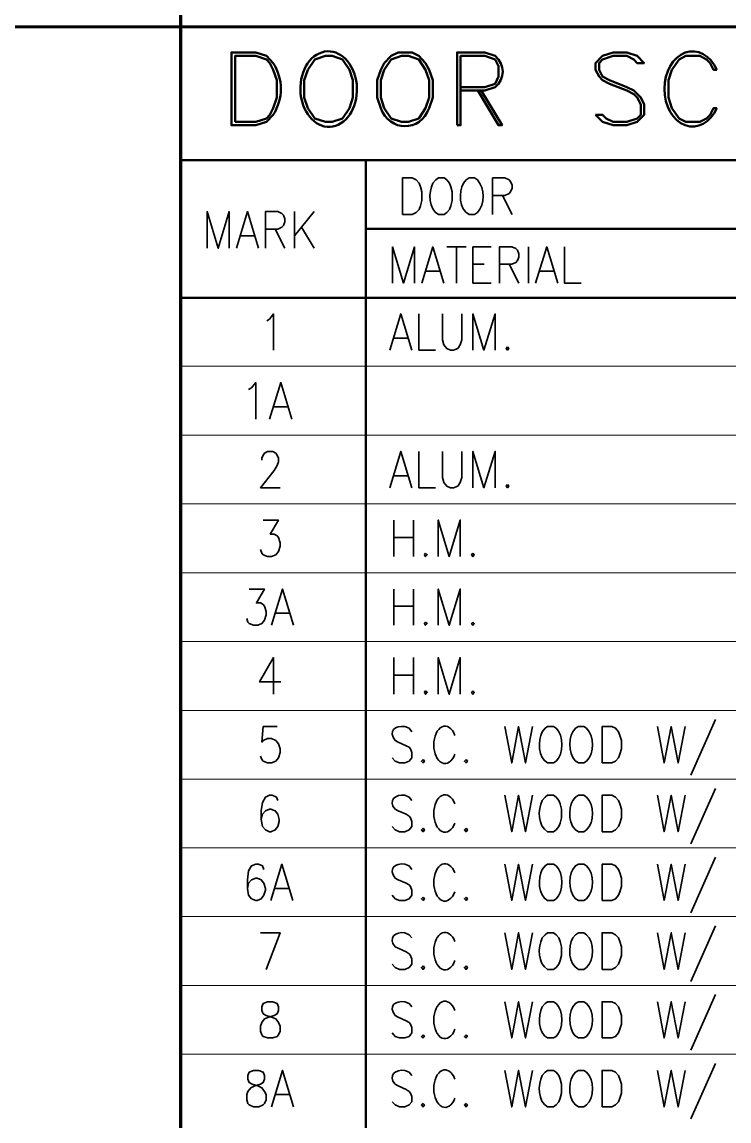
# Model space of a CAD drawing. Header units: inches. Extents: x 5 to 516, y -193 to 129.
# Drawn here: x 231.75 to 239.03, y -89.13 to -77.82 of the extents above; entities that cross this region are included whole.
import ezdxf

# ---------------------------------------------------------------- set-up
doc = ezdxf.new("R2010")
doc.units = ezdxf.units.IN
doc.header["$MEASUREMENT"] = 0
doc.layers.add('PDF3_Geometry', color=7, linetype='Continuous')

msp = doc.modelspace()

# ---------------------------------------------------------------- linework, layer by layer
at = {"layer": 'PDF3_Geometry', "lineweight": 70}
msp.add_lwpolyline([(233.3803302, -32.9700706), (233.3803302, -77.8671928), (233.3803302, -122.9609678)], dxfattribs=at)
at = {"layer": 'PDF3_Geometry', "lineweight": 60}
msp.add_lwpolyline([(155.7886388, -77.8671928), (282.7804969, -77.8671928)], dxfattribs=at)
at = {"layer": 'PDF3_Geometry', "lineweight": 50}
for points in [[(234.3369413, -78.2405016), (234.2669457, -78.167173), (234.1569528, -78.1305087), (233.9069688, -78.1305087), (233.9069688, -78.8804606), (234.1569528, -78.8804606), (234.2669457, -78.8471294), (234.3369413, -78.7738008)], [(235.9435063, -78.7038053), (235.9801706, -78.5971454), (235.9801706, -78.417157), (235.9435063, -78.3104972), (235.906842, -78.2405016), (235.8368464, -78.167173), (235.7668509, -78.1305087), (235.6235268, -78.1305087), (235.5501982, -78.167173), (235.4802026, -78.2405016), (235.4435383, -78.3104972), (235.406874, -78.417157), (235.406874, -78.5971454), (235.4435383, -78.7038053)], [(236.6234583, -78.167173), (236.5167985, -78.1305087), (236.2301502, -78.1305087), (236.2301502, -78.8804606)], [(236.2668164, -78.4904841), (236.5168004, -78.4904841), (236.6234602, -78.4538198), (236.6567914, -78.3804912), (236.6567914, -78.2738313), (236.6234602, -78.2038358), (236.5168004, -78.1671715), (236.2668164, -78.1671715), (236.2668164, -78.8804591), (236.2301521, -78.8804591)], [(238.9066483, -78.3104966), (238.8733171, -78.3104966), (238.8366528, -78.2405011), (238.7999884, -78.2038368), (238.7299929, -78.1671725), (238.5866688, -78.1671725), (238.5166733, -78.2038368), (238.4433446, -78.3104966), (238.4066803, -78.4171564), (238.4066803, -78.5971449), (238.4433446, -78.7038047), (238.5166733, -78.8104646), (238.5866688, -78.8471289), (238.7299929, -78.8471289), (238.7999884, -78.8104646), (238.8366528, -78.7738002), (238.8733171, -78.7038047), (238.9066483, -78.7038047)], [(236.6234583, -78.4904856), (236.5167985, -78.5238168), (236.2668145, -78.5238168)], [(236.4434714, -78.5238178), (236.656791, -78.8804616), (236.6934553, -78.8804616), (236.4801357, -78.5238178)], [(233.3803302, -79.2404364), (259.068684, -79.2404364)], [(235.2902148, -79.2404364), (235.2902148, -99.0724983)], [(235.2902148, -79.9470596), (259.0686908, -79.9470596)], [(233.3803302, -80.6570123), (259.068684, -80.6570123)]]:
    msp.add_lwpolyline(points, dxfattribs=at)
for points in [[(233.943635, -78.8471279), (234.1569547, -78.8471279), (234.2669476, -78.8104636), (234.3002788, -78.7737993), (234.3369432, -78.7038038), (234.3736075, -78.5971439), (234.3736075, -78.4171555), (234.3369432, -78.3104957), (234.3002788, -78.2405001), (234.2669476, -78.2038358), (234.1569547, -78.1671715), (233.943635, -78.1671715)], [(234.8735749, -78.1671715), (234.766915, -78.2038358), (234.6935864, -78.3104957), (234.6569221, -78.4171555), (234.6569221, -78.5971439), (234.6935864, -78.7038038), (234.766915, -78.8104636), (234.8735749, -78.8471279), (234.9435704, -78.8471279), (235.0502302, -78.8104636), (235.1235588, -78.7038038), (235.15689, -78.5971439), (235.15689, -78.4171555), (235.1235588, -78.3104957), (235.0502302, -78.2038358), (234.9435704, -78.1671715)], [(235.6568566, -78.1671715), (235.5501968, -78.2038358), (235.4802013, -78.3104957), (235.443537, -78.4171555), (235.443537, -78.5971439), (235.4802013, -78.7038038), (235.5501968, -78.8104636), (235.6568566, -78.8471279), (235.7301853, -78.8471279), (235.8368451, -78.8104636), (235.9068406, -78.7038038), (235.9435049, -78.5971439), (235.9435049, -78.4171555), (235.9068406, -78.3104957), (235.8368451, -78.2038358), (235.7301853, -78.1671715)], [(237.6567284, -78.7737997), (237.730057, -78.8471283), (237.8367169, -78.8804595), (237.980041, -78.8804595), (238.0867008, -78.8471283), (238.1566964, -78.7737997), (238.1566964, -78.6671399), (238.1233652, -78.5971444), (238.0500365, -78.5238157), (237.980041, -78.4904845), (237.8000526, -78.4171559), (237.730057, -78.3804916), (237.6933927, -78.3104961), (237.6933927, -78.2405006), (237.730057, -78.2038362), (237.8367169, -78.1671719), (237.980041, -78.1671719), (238.0500365, -78.2038362), (238.0867008, -78.2405006), (238.1566964, -78.2405006), (238.0867008, -78.1671719), (237.980041, -78.1305076), (237.8367169, -78.1305076), (237.730057, -78.1671719), (237.6567284, -78.2405006), (237.6567284, -78.3104961), (237.6933927, -78.3804916), (237.730057, -78.4171559), (237.8000526, -78.4538202), (237.980041, -78.5238157), (238.0500365, -78.56048), (238.0867008, -78.5971444), (238.1233652, -78.6671399), (238.1233652, -78.7737997), (238.0867008, -78.810464), (237.980041, -78.8471283), (237.8367169, -78.8471283), (237.7667214, -78.810464), (237.730057, -78.7737997)]]:
    msp.add_lwpolyline(points, close=True, dxfattribs=at)
at = {"layer": 'PDF3_Geometry', "lineweight": 35}
for points in [[(235.6668522, -79.8004015), (235.6668522, -79.423759), (235.7668458, -79.423759), (235.8101763, -79.4437577), (235.8401744, -79.4770889), (235.8535069, -79.5137532), (235.8668394, -79.5670831), (235.8668394, -79.6570773), (235.8535069, -79.7104073), (235.8401744, -79.7470716), (235.8101763, -79.7804028), (235.7668458, -79.8004015)], [(236.7501161, -81.1636496), (236.7367836, -81.1803152), (236.7501161, -81.1969808), (236.7634485, -81.1803152)], [(236.7501161, -82.5802254), (236.7367836, -82.596891), (236.7501161, -82.6135566), (236.7634485, -82.596891)], [(235.9068406, -83.2868452), (235.8935081, -83.3035108), (235.9068406, -83.3235095), (235.9235062, -83.3035108)], [(236.3934732, -83.2868452), (236.3801407, -83.3035108), (236.3934732, -83.3235095), (236.4068057, -83.3035108)], [(235.9068406, -83.9968013), (235.8935081, -84.0134669), (235.9068406, -84.0301325), (235.9235062, -84.0134669)], [(236.3934732, -83.9968013), (236.3801407, -84.0134669), (236.3934732, -84.0301325), (236.4068057, -84.0134669)], [(235.9068406, -84.703421), (235.8935081, -84.7200866), (235.9068406, -84.7400853), (235.9235062, -84.7200866)], [(236.3934732, -84.703421), (236.3801407, -84.7200866), (236.3934732, -84.7400853), (236.4068057, -84.7200866)], [(237.7233881, -85.446707), (237.7233881, -85.0733976), (237.8233817, -85.0733976), (237.8633791, -85.0900632), (237.8933772, -85.1267275), (237.9067097, -85.1633918), (237.9233753, -85.2167217), (237.9233753, -85.3033828), (237.9067097, -85.3567127), (237.8933772, -85.3933771), (237.8633791, -85.4300414), (237.8233817, -85.446707)], [(235.8801699, -85.4133771), (235.8635043, -85.4300427), (235.8801699, -85.4467083), (235.8935024, -85.4300427)], [(236.3234806, -85.4133771), (236.306815, -85.4300427), (236.3234806, -85.4467083), (236.336813, -85.4300427)], [(237.7233881, -86.1566597), (237.7233881, -85.7800172), (237.8233817, -85.7800172), (237.8633791, -85.8000159), (237.8933772, -85.8333471), (237.9067097, -85.8700114), (237.9233753, -85.9233413), (237.9233753, -86.0133355), (237.9067097, -86.0666655), (237.8933772, -86.1033298), (237.8633791, -86.136661), (237.8233817, -86.1566597)], [(235.8801699, -86.1199969), (235.8635043, -86.1366625), (235.8801699, -86.1566612), (235.8935024, -86.1366625)], [(236.3234806, -86.1199969), (236.306815, -86.1366625), (236.3234806, -86.1566612), (236.336813, -86.1366625)], [(237.7233881, -86.8632828), (237.7233881, -86.4899734), (237.8233817, -86.4899734), (237.8633791, -86.506639), (237.8933772, -86.5433033), (237.9067097, -86.5799676), (237.9233753, -86.6332976), (237.9233753, -86.7199587), (237.9067097, -86.7732886), (237.8933772, -86.8099529), (237.8633791, -86.8466172), (237.8233817, -86.8632828)], [(235.8801699, -86.829953), (235.8635043, -86.8466186), (235.8801699, -86.8632842), (235.8935024, -86.8466186)], [(236.3234806, -86.829953), (236.306815, -86.8466186), (236.3234806, -86.8632842), (236.336813, -86.8466186)], [(237.7233881, -87.5732355), (237.7233881, -87.196593), (237.8233817, -87.196593), (237.8633791, -87.2165917), (237.8933772, -87.2499229), (237.9067097, -87.2865872), (237.9233753, -87.3399172), (237.9233753, -87.4299114), (237.9067097, -87.4832413), (237.8933772, -87.5199056), (237.8633791, -87.5532368), (237.8233817, -87.5732355)], [(235.8801699, -87.5365727), (235.8635043, -87.5532383), (235.8801699, -87.573237), (235.8935024, -87.5532383)], [(236.3234806, -87.5365727), (236.306815, -87.5532383), (236.3234806, -87.573237), (236.336813, -87.5532383)], [(234.276947, -87.9065475), (234.2336164, -87.9232131), (234.220284, -87.9598774), (234.220284, -87.9965417), (234.2336164, -88.0298729), (234.2636145, -88.0498716), (234.3202776, -88.0665372), (234.3636081, -88.0832028), (234.3902731, -88.1198672), (234.4069387, -88.1565315), (234.4069387, -88.2098614), (234.3902731, -88.2465257), (234.3769406, -88.2631913), (234.33361, -88.2798569), (234.276947, -88.2798569), (234.2336164, -88.2631913), (234.220284, -88.2465257), (234.2069515, -88.2098614), (234.2069515, -88.1565315), (234.220284, -88.1198672), (234.2469489, -88.0832028), (234.2902795, -88.0665372), (234.3469425, -88.0498716), (234.3769406, -88.0298729), (234.3902731, -87.9965417), (234.3902731, -87.9598774), (234.3769406, -87.9232131), (234.33361, -87.9065475)], [(237.7233881, -88.2798587), (237.7233881, -87.9065493), (237.8233817, -87.9065493), (237.8633791, -87.9232149), (237.8933772, -87.9598792), (237.9067097, -87.9965435), (237.9233753, -88.0498734), (237.9233753, -88.1365345), (237.9067097, -88.1898644), (237.8933772, -88.2265287), (237.8633791, -88.2631931), (237.8233817, -88.2798587)], [(235.8801699, -88.2465288), (235.8635043, -88.2631944), (235.8801699, -88.27986), (235.8935024, -88.2631944)], [(236.3234806, -88.2465288), (236.306815, -88.2631944), (236.3234806, -88.27986), (236.336813, -88.2631944)], [(234.1336185, -88.6131706), (234.090288, -88.6331693), (234.0769555, -88.6665005), (234.0769555, -88.7031648), (234.090288, -88.7398292), (234.120286, -88.7564948), (234.1769491, -88.7731604), (234.2202796, -88.7931591), (234.2469446, -88.8298234), (234.2636102, -88.8631546), (234.2636102, -88.9164845), (234.2469446, -88.9531488), (234.2336121, -88.9698144), (234.1902815, -88.9898131), (234.1336185, -88.9898131), (234.090288, -88.9698144), (234.0769555, -88.9531488), (234.063623, -88.9164845), (234.063623, -88.8631546), (234.0769555, -88.8298234), (234.1069536, -88.7931591), (234.146951, -88.7731604), (234.2069471, -88.7564948), (234.2336121, -88.7398292), (234.2469446, -88.7031648), (234.2469446, -88.6665005), (234.2336121, -88.6331693), (234.1902815, -88.6131706)], [(237.7233881, -88.9898114), (237.7233881, -88.6131689), (237.8233817, -88.6131689), (237.8633791, -88.6331676), (237.8933772, -88.6664988), (237.9067097, -88.7031631), (237.9233753, -88.756493), (237.9233753, -88.8464872), (237.9067097, -88.8998171), (237.8933772, -88.9364815), (237.8633791, -88.9698127), (237.8233817, -88.9898114)], [(235.8801699, -88.9531486), (235.8635043, -88.9698141), (235.8801699, -88.9898129), (235.8935024, -88.9698141)], [(236.3234806, -88.9531486), (236.306815, -88.9698141), (236.3234806, -88.9898129), (236.336813, -88.9698141)]]:
    msp.add_lwpolyline(points, close=True, dxfattribs=at)
for points in [[(236.0401634, -79.8003999), (236.0968264, -79.8003999), (236.1234913, -79.7804011), (236.1534894, -79.74707), (236.1668219, -79.7104056), (236.1801544, -79.6570757), (236.1801544, -79.5670815), (236.1668219, -79.5137516), (236.1534894, -79.4770873), (236.1234913, -79.4437561), (236.0968264, -79.4237573), (236.0401634, -79.4237573), (236.0101653, -79.4437561), (235.9801672, -79.4770873)], [(236.4401385, -79.4437561), (236.4101404, -79.4237573), (236.3534774, -79.4237573), (236.3234793, -79.4437561), (236.2968144, -79.4770873)], [(236.5967954, -79.8004015), (236.5967954, -79.423759), (236.723454, -79.423759), (236.7667845, -79.4437577), (236.780117, -79.4604233), (236.7967826, -79.4970876), (236.7967826, -79.5304188), (236.780117, -79.5670831), (236.7667845, -79.5837487), (236.723454, -79.6037474), (236.5967954, -79.6037474)], [(236.6967883, -79.6037487), (236.7967819, -79.8004027)], [(233.6569848, -80.1470454), (233.6569848, -79.7704029), (233.7703109, -80.1470454), (233.883637, -79.7704029), (233.883637, -80.1470454)], [(233.956967, -80.1470454), (234.070293, -79.7704029), (234.1836191, -80.1470454)], [(234.2569423, -80.1470454), (234.2569423, -79.7704029), (234.3836009, -79.7704029), (234.4269314, -79.7904016), (234.443597, -79.8070672), (234.4569295, -79.8437315), (234.4569295, -79.8770627), (234.443597, -79.913727), (234.4269314, -79.9303926), (234.3836009, -79.9503913), (234.2569423, -79.9503913)], [(234.7569103, -79.7704046), (234.5569231, -80.0203886)], [(234.5569244, -79.7704046), (234.5569244, -80.1470472)], [(236.3534774, -79.8003999), (236.4101404, -79.8003999), (236.4401385, -79.7804011)], [(234.3569386, -79.9503926), (234.4569322, -80.1470466)], [(234.6269205, -79.9303947), (234.7569122, -80.1470474)], [(234.0002924, -80.0203886), (234.1436165, -80.0203886)], [(235.5668627, -80.5070212), (235.5668627, -80.1337118), (235.6801887, -80.5070212), (235.7935148, -80.1337118), (235.7935148, -80.5070212)], [(235.866838, -80.5070212), (235.9801641, -80.1337118), (236.0934901, -80.5070212)], [(236.1234913, -80.1337135), (236.3234785, -80.1337135)], [(236.2234843, -80.1337135), (236.2234843, -80.5070229)], [(236.5801279, -80.5070212), (236.3934732, -80.5070212), (236.3934732, -80.1337118), (236.5801279, -80.1337118)], [(236.6667881, -80.5070212), (236.6667881, -80.1337118), (236.7934466, -80.1337118), (236.8367772, -80.1503774), (236.8534428, -80.167043), (236.8667753, -80.2037073), (236.8667753, -80.2403717), (236.8534428, -80.2737029), (236.8367772, -80.2937016), (236.7934466, -80.3103672), (236.6667881, -80.3103672)], [(236.9667702, -80.1337135), (236.9667702, -80.5070229)], [(237.0367663, -80.5070212), (237.1534254, -80.1337118), (237.2667515, -80.5070212)], [(237.3367484, -80.1337135), (237.3367484, -80.5070229), (237.5100706, -80.5070229)], [(236.3934732, -80.3103684), (236.5101324, -80.3103684)], [(236.7667844, -80.3103684), (236.866778, -80.5070224)], [(235.9101702, -80.3836974), (236.0534943, -80.3836974)], [(237.0800984, -80.3836974), (237.2234226, -80.3836974)], [(234.2702742, -80.8936643), (234.2969392, -80.8769987), (234.3402698, -80.8236688), (234.3402698, -81.1969782)], [(235.5368624, -81.1969794), (235.6501885, -80.82367), (235.7635146, -81.1969794)], [(235.8368445, -80.8236683), (235.8368445, -81.1969777), (236.0068336, -81.1969777)], [(236.0801625, -80.8236683), (236.0801625, -81.0903178), (236.093495, -81.1436478), (236.1234931, -81.1803121), (236.1634905, -81.1969777), (236.1934886, -81.1969777), (236.2368192, -81.1803121), (236.2634841, -81.1436478), (236.2801497, -81.0903178), (236.2801497, -80.8236683)], [(236.3934732, -81.1969794), (236.3934732, -80.82367), (236.5067993, -81.1969794), (236.6234585, -80.82367), (236.6234585, -81.1969794)], [(235.5801946, -81.0736522), (235.7235187, -81.0736522)], [(234.0836204, -81.6036204), (234.1136184, -81.5836217), (234.156949, -81.5302918), (234.156949, -81.9069343)], [(234.2969381, -81.9069322), (234.4135973, -81.5302896), (234.5269234, -81.9069322)], [(234.3402703, -81.7802754), (234.4835944, -81.7802754)], [(234.2202829, -82.3302415), (234.2202829, -82.3102427), (234.2336154, -82.2769116), (234.2469478, -82.2569128), (234.2769459, -82.2402472), (234.3336089, -82.2402472), (234.363607, -82.2569128), (234.3769395, -82.2769116), (234.390272, -82.3102427), (234.390272, -82.3469071), (234.3769395, -82.3835714), (234.3469414, -82.4369013), (234.2069504, -82.6135566), (234.4069376, -82.6135566)], [(235.5368624, -82.6135553), (235.6501885, -82.2402459), (235.7635146, -82.6135553)], [(235.8368445, -82.2402441), (235.8368445, -82.6135535), (236.0068336, -82.6135535)], [(236.0801625, -82.2402441), (236.0801625, -82.5068937), (236.093495, -82.5602236), (236.1234931, -82.5968879), (236.1634905, -82.6135535), (236.1934886, -82.6135535), (236.2368192, -82.5968879), (236.2634841, -82.5602236), (236.2801497, -82.5068937), (236.2801497, -82.2402441)], [(236.3934732, -82.6135553), (236.3934732, -82.2402459), (236.5067993, -82.6135553), (236.6234585, -82.2402459), (236.6234585, -82.6135553)], [(235.5801946, -82.4902281), (235.7235187, -82.4902281)], [(234.2336148, -82.9468672), (234.3902714, -82.9468672), (234.3069434, -83.0901914), (234.3469409, -83.0901914), (234.376939, -83.1101901), (234.3902714, -83.1268557), (234.406937, -83.1801856), (234.406937, -83.2168499), (234.3902714, -83.2701798), (234.3636065, -83.303511), (234.3202759, -83.3235098), (234.2769454, -83.3235098), (234.2336148, -83.303511), (234.2202823, -83.2868454), (234.2069499, -83.2501811)], [(235.5801946, -82.9468672), (235.5801946, -83.3235098)], [(235.7801804, -82.9468672), (235.7801804, -83.3235098)], [(236.0368304, -83.323508), (236.0368304, -82.9468655), (236.1501564, -83.323508), (236.2634825, -82.9468655), (236.2634825, -83.323508)], [(235.5801946, -83.1268552), (235.7801818, -83.1268552)], [(234.0902863, -83.65682), (234.246943, -83.65682), (234.163615, -83.8001441), (234.2069455, -83.8001441), (234.2336105, -83.8168097), (234.246943, -83.8334753), (234.2636086, -83.8868052), (234.2636086, -83.9234695), (234.246943, -83.9767994), (234.220278, -84.0134638), (234.1769474, -84.0301294), (234.1336169, -84.0301294), (234.0902863, -84.0134638), (234.0769539, -83.9967982), (234.0636214, -83.9601338)], [(234.3202724, -84.0301311), (234.4335985, -83.6568217), (234.5469245, -84.0301311)], [(235.5801946, -83.65682), (235.5801946, -84.0301294)], [(235.7801804, -83.65682), (235.7801804, -84.0301294)], [(236.0368304, -84.0301311), (236.0368304, -83.6568217), (236.1501564, -84.0301311), (236.2634825, -83.6568217), (236.2634825, -84.0301311)], [(235.5801946, -83.8334749), (235.7801818, -83.8334749)], [(234.3636046, -83.9068039), (234.5069287, -83.9068039)], [(234.3402703, -84.7400856), (234.3402703, -84.3634431), (234.1969462, -84.6134271), (234.4135989, -84.6134271)], [(235.5801946, -84.3634431), (235.5801946, -84.7400856)], [(235.7801804, -84.3634431), (235.7801804, -84.7400856)], [(236.0368304, -84.7400838), (236.0368304, -84.3634413), (236.1501564, -84.7400838), (236.2634825, -84.3634413), (236.2634825, -84.7400838)], [(235.5801946, -84.543431), (235.7801818, -84.543431)], [(234.3769365, -85.0733958), (234.2336124, -85.0733958), (234.2202799, -85.2333855), (234.2336124, -85.2167199), (234.2769429, -85.1967212), (234.3202735, -85.1967212), (234.363604, -85.2167199), (234.390269, -85.2500511), (234.4069346, -85.3033811), (234.4069346, -85.3400454), (234.390269, -85.3933753), (234.363604, -85.4300396), (234.3202735, -85.4467052), (234.2769429, -85.4467052), (234.2336124, -85.4300396), (234.2202799, -85.413374), (234.2069474, -85.3767097)], [(235.7635121, -85.1267269), (235.7368472, -85.0900626), (235.6935166, -85.073397)], [(236.7234522, -85.0733958), (236.7934477, -85.4467052), (236.8634432, -85.0733958), (236.9367719, -85.4467052), (237.0067674, -85.0733958)], [(237.2500875, -85.0900614), (237.2234226, -85.0733958), (237.1634264, -85.0733958), (237.1367615, -85.0900614), (237.1067634, -85.1267257)], [(237.5633981, -85.0900614), (237.5367331, -85.0733958), (237.4800701, -85.0733958), (237.450072, -85.0900614), (237.423407, -85.1267257)], [(238.2933521, -85.0733958), (238.3633476, -85.4467052), (238.4366762, -85.0733958), (238.5066717, -85.4467052), (238.5800004, -85.0733958)], [(238.8933129, -85.0000668), (238.6366627, -85.5733633)], [(235.593523, -85.2167212), (235.6235211, -85.2333868), (235.7068491, -85.2700511), (235.7368472, -85.2867167), (235.7501796, -85.3033823), (235.7635121, -85.3400466), (235.7635121, -85.3933765), (235.7368472, -85.4300408), (235.6935166, -85.4467064), (235.6368536, -85.4467064), (235.593523, -85.4300408), (235.5635249, -85.3933765)], [(237.1634264, -85.4467052), (237.2234226, -85.4467052), (237.2500875, -85.4300396)], [(237.4800701, -85.4467052), (237.5367331, -85.4467052), (237.5633981, -85.4300396)], [(234.3836025, -85.8333467), (234.37027, -85.8000155), (234.3269395, -85.7800168), (234.2969414, -85.7800168), (234.2569439, -85.8000155), (234.2269459, -85.8533454), (234.2136134, -85.9400065), (234.2136134, -86.0300007), (234.2269459, -86.1033294), (234.2569439, -86.1366606), (234.2969414, -86.1566593), (234.313607, -86.1566593), (234.3569375, -86.1366606), (234.3836025, -86.1033294), (234.396935, -86.0499995), (234.396935, -86.0300007), (234.3836025, -85.9766708), (234.3569375, -85.9400065), (234.313607, -85.9233409), (234.2969414, -85.9233409), (234.2569439, -85.9400065), (234.2269459, -85.9766708), (234.2136134, -86.0300007)], [(235.7635121, -85.8333467), (235.7368472, -85.8000155), (235.6935166, -85.7800168)], [(236.7234522, -85.7800189), (236.7934477, -86.1566614), (236.8634432, -85.7800189), (236.9367719, -86.1566614), (237.0067674, -85.7800189)], [(237.1634264, -86.1566614), (237.2234226, -86.1566614), (237.2500875, -86.1366627), (237.2800856, -86.1033315), (237.2934181, -86.0666672), (237.3067506, -86.0133373), (237.3067506, -85.9233431), (237.2934181, -85.8700132), (237.2800856, -85.8333488), (237.2500875, -85.8000176), (237.2234226, -85.7800189), (237.1634264, -85.7800189), (237.1367615, -85.8000176), (237.1067634, -85.8333488)], [(237.5633981, -85.8000176), (237.5367331, -85.7800189), (237.4800701, -85.7800189), (237.450072, -85.8000176), (237.423407, -85.8333488)], [(238.2933521, -85.7800189), (238.3633476, -86.1566614), (238.4366762, -85.7800189), (238.5066717, -86.1566614), (238.5800004, -85.7800189)], [(238.8933129, -85.7100229), (238.6366627, -86.2799863)], [(235.593523, -85.9233409), (235.6235211, -85.9400065), (235.7068491, -85.9766708), (235.7368472, -85.9966695), (235.7501796, -86.0133351), (235.7635121, -86.0499995), (235.7635121, -86.1033294), (235.7368472, -86.1366606), (235.6935166, -86.1566593), (235.6368536, -86.1566593), (235.593523, -86.1366606), (235.5635249, -86.1033294)], [(237.4800701, -86.1566614), (237.5367331, -86.1566614), (237.5633981, -86.1366627)], [(238.8933129, -86.4166426), (238.6366627, -86.9899392)], [(234.2402808, -86.5433028), (234.2269483, -86.5066385), (234.1836177, -86.4899729), (234.1569528, -86.4899729), (234.1136222, -86.5066385), (234.0836242, -86.5599684), (234.0702917, -86.6499626), (234.0702917, -86.7399568), (234.0836242, -86.8099524), (234.1136222, -86.8466167), (234.1569528, -86.8632823), (234.1702853, -86.8632823), (234.2136158, -86.8466167), (234.2402808, -86.8099524), (234.2569464, -86.7566224), (234.2569464, -86.7399568), (234.2402808, -86.6866269), (234.2136158, -86.6499626), (234.1702853, -86.633297), (234.1569528, -86.633297), (234.1136222, -86.6499626), (234.0836242, -86.6866269), (234.0702917, -86.7399568)], [(234.3136064, -86.8632828), (234.4269325, -86.4899734), (234.5402586, -86.8632828)], [(235.7635121, -86.5433028), (235.7368472, -86.5066385), (235.6935166, -86.4899729)], [(236.7234522, -86.4899716), (236.7934477, -86.863281), (236.8634432, -86.4899716), (236.9367719, -86.863281), (237.0067674, -86.4899716)], [(237.2500875, -86.5066372), (237.2234226, -86.4899716), (237.1634264, -86.4899716), (237.1367615, -86.5066372), (237.1067634, -86.5433016)], [(237.5633981, -86.5066372), (237.5367331, -86.4899716), (237.4800701, -86.4899716), (237.450072, -86.5066372), (237.423407, -86.5433016)], [(238.2933521, -86.4899716), (238.3633476, -86.863281), (238.4366762, -86.4899716), (238.5066717, -86.863281), (238.5800004, -86.4899716)], [(235.593523, -86.633297), (235.6235211, -86.6499626), (235.7068491, -86.6866269), (235.7368472, -86.7032925), (235.7501796, -86.7199581), (235.7635121, -86.7566224), (235.7635121, -86.8099524), (235.7368472, -86.8466167), (235.6935166, -86.8632823), (235.6368536, -86.8632823), (235.593523, -86.8466167), (235.5635249, -86.8099524)], [(234.3569386, -86.7399556), (234.4969296, -86.7399556)], [(237.1634264, -86.863281), (237.2234226, -86.863281), (237.2500875, -86.8466155)], [(237.4800701, -86.863281), (237.5367331, -86.863281), (237.5633981, -86.8466155)], [(238.8933129, -87.1265987), (238.6366627, -87.6965622)], [(234.2636083, -87.5732355), (234.4069324, -87.196593), (234.2069452, -87.196593)], [(235.7635121, -87.2499225), (235.7368472, -87.2165913), (235.6935166, -87.1965926)], [(236.7234522, -87.1965948), (236.7934477, -87.5732373), (236.8634432, -87.1965948), (236.9367719, -87.5732373), (237.0067674, -87.1965948)], [(237.1634264, -87.5732373), (237.2234226, -87.5732373), (237.2500875, -87.5532386), (237.2800856, -87.5199074), (237.2934181, -87.4832431), (237.3067506, -87.4299131), (237.3067506, -87.3399189), (237.2934181, -87.286589), (237.2800856, -87.2499247), (237.2500875, -87.2165935), (237.2234226, -87.1965948), (237.1634264, -87.1965948), (237.1367615, -87.2165935), (237.1067634, -87.2499247)], [(237.5633981, -87.2165935), (237.5367331, -87.1965948), (237.4800701, -87.1965948), (237.450072, -87.2165935), (237.423407, -87.2499247)], [(238.2933521, -87.1965948), (238.3633476, -87.5732373), (238.4366762, -87.1965948), (238.5066717, -87.5732373), (238.5800004, -87.1965948)], [(235.593523, -87.3399167), (235.6235211, -87.3565823), (235.7068491, -87.3932467), (235.7368472, -87.4132454), (235.7501796, -87.429911), (235.7635121, -87.4665753), (235.7635121, -87.5199052), (235.7368472, -87.5532364), (235.6935166, -87.5732351), (235.6368536, -87.5732351), (235.593523, -87.5532364), (235.5635249, -87.5199052)], [(237.4800701, -87.5732373), (237.5367331, -87.5732373), (237.5633981, -87.5532386)], [(235.7635121, -87.9598786), (235.7368472, -87.9232143), (235.6935166, -87.9065487)], [(236.7234522, -87.9065475), (236.7934477, -88.2798569), (236.8634432, -87.9065475), (236.9367719, -88.2798569), (237.0067674, -87.9065475)], [(237.2500875, -87.9232131), (237.2234226, -87.9065475), (237.1634264, -87.9065475), (237.1367615, -87.9232131), (237.1067634, -87.9598774)], [(237.5633981, -87.9232131), (237.5367331, -87.9065475), (237.4800701, -87.9065475), (237.450072, -87.9232131), (237.423407, -87.9598774)], [(238.2933521, -87.9065475), (238.3633476, -88.2798569), (238.4366762, -87.9065475), (238.5066717, -88.2798569), (238.5800004, -87.9065475)], [(238.8933129, -87.8332185), (238.6366627, -88.406515)], [(235.593523, -88.0498729), (235.6235211, -88.0665385), (235.7068491, -88.1032028), (235.7368472, -88.1198684), (235.7501796, -88.136534), (235.7635121, -88.1731983), (235.7635121, -88.2265282), (235.7368472, -88.2631925), (235.6935166, -88.2798581), (235.6368536, -88.2798581), (235.593523, -88.2631925), (235.5635249, -88.2265282)], [(237.1634264, -88.2798569), (237.2234226, -88.2798569), (237.2500875, -88.2631913)], [(237.4800701, -88.2798569), (237.5367331, -88.2798569), (237.5633981, -88.2631913)], [(238.8933129, -88.5431746), (238.6366627, -89.113138)], [(234.3202724, -88.9898114), (234.4335985, -88.6131689), (234.5469245, -88.9898114)], [(235.7635121, -88.6664984), (235.7368472, -88.6331672), (235.6935166, -88.6131684)], [(236.7234522, -88.6131706), (236.7934477, -88.9898131), (236.8634432, -88.6131706), (236.9367719, -88.9898131), (237.0067674, -88.6131706)], [(237.1634264, -88.9898131), (237.2234226, -88.9898131), (237.2500875, -88.9698144), (237.2800856, -88.9364832), (237.2934181, -88.8998189), (237.3067506, -88.846489), (237.3067506, -88.7564948), (237.2934181, -88.7031648), (237.2800856, -88.6665005), (237.2500875, -88.6331693), (237.2234226, -88.6131706), (237.1634264, -88.6131706), (237.1367615, -88.6331693), (237.1067634, -88.6665005)], [(237.5633981, -88.6331693), (237.5367331, -88.6131706), (237.4800701, -88.6131706), (237.450072, -88.6331693), (237.423407, -88.6665005)], [(238.2933521, -88.6131706), (238.3633476, -88.9898131), (238.4366762, -88.6131706), (238.5066717, -88.9898131), (238.5800004, -88.6131706)], [(235.593523, -88.7564926), (235.6235211, -88.7731582), (235.7068491, -88.8098225), (235.7368472, -88.8298212), (235.7501796, -88.8464868), (235.7635121, -88.8831511), (235.7635121, -88.9364811), (235.7368472, -88.9698123), (235.6935166, -88.989811), (235.6368536, -88.989811), (235.593523, -88.9698123), (235.5635249, -88.9364811)], [(234.3636046, -88.8631546), (234.5069287, -88.8631546)], [(237.4800701, -88.9898131), (237.5367331, -88.9898131), (237.5633981, -88.9698144)]]:
    msp.add_lwpolyline(points, dxfattribs=at)
at = {"layer": 'PDF3_Geometry', "lineweight": 15}
for points in [[(233.3803302, -81.3636354), (259.068684, -81.3636354)], [(233.3803302, -82.0735881), (259.068684, -82.0735881)], [(233.3803302, -82.7802113), (259.068684, -82.7802113)], [(233.3803302, -83.490164), (259.068684, -83.490164)], [(233.3803302, -84.1967871), (259.068684, -84.1967871)], [(233.3803302, -84.9067398), (259.068684, -84.9067398)], [(233.3803302, -85.6133629), (259.068684, -85.6133629)], [(233.3803302, -86.3233157), (259.068684, -86.3233157)], [(233.3803302, -87.0299388), (259.068684, -87.0299388)], [(233.3803302, -87.7398915), (259.068684, -87.7398915)], [(233.3803302, -88.4465146), (259.068684, -88.4465146)]]:
    msp.add_lwpolyline(points, dxfattribs=at)
at = {"layer": 'PDF3_Geometry', "lineweight": 50}
for centre, major_axis, ratio, start_param, end_param in [((234.9077855, -78.508828), (-0.0077797, 0.3888638), 0.7497005364, 0.2188158309, 6.5020011381), ((238.6561362, -78.5070238), (-0.0002521, 0.3877171), 0.7497194797, 5.2434693994, 10.4627594788)]:
    msp.add_ellipse(centre, major_axis=major_axis, ratio=ratio, start_param=start_param, end_param=end_param, dxfattribs=at)
at = {"layer": 'PDF3_Geometry', "lineweight": 35}
for centre, major_axis, ratio, start_param, end_param in [((236.1063718, -85.260922), (0.000949, 0.1927158), 0.6024234764, 5.2459495044, 10.4783630181), ((236.1067056, -85.9680749), (-0.0002912, 0.1930906), 0.602483496, 5.2442045665, 10.4587517408), ((236.1063718, -86.6774978), (0.000949, 0.1927163), 0.6024234764, 5.2459495038, 10.4783630142), ((236.1067056, -87.3846507), (-0.0002912, 0.1930902), 0.602483496, 5.2442045646, 10.4587517412), ((236.1063718, -88.0940737), (0.000949, 0.1927167), 0.6024234764, 5.2459495042, 10.4783630118), ((236.1067056, -88.8012266), (-0.0002912, 0.1930898), 0.602483496, 5.2442045637, 10.4587517431)]:
    msp.add_ellipse(centre, major_axis=major_axis, ratio=ratio, start_param=start_param, end_param=end_param, dxfattribs=at)
at = {"layer": 'PDF3_Geometry', "lineweight": 50}
for points in [[(236.6234583, -78.167173), (236.7284516, -78.2634446), (236.7256185, -78.394714), (236.6234583, -78.4904856)], [(234.3369413, -78.2405016), (234.4417679, -78.4109352), (234.4417679, -78.6033673), (234.3369413, -78.7738008)], [(235.4435383, -78.7038053), (235.5362546, -78.9530671), (235.8509011, -78.9545114), (235.9435063, -78.7038053)]]:
    msp.add_open_spline(points, degree=3, dxfattribs=at)
at = {"layer": 'PDF3_Geometry', "lineweight": 35}
for points in [[(236.4401385, -79.7804011), (236.5195779, -79.6926845), (236.5195779, -79.5314727), (236.4401385, -79.4437561)], [(235.9801672, -79.4770873), (235.9355589, -79.5668593), (235.932948, -79.7524585), (236.0401634, -79.8003999)], [(236.2968144, -79.4770873), (236.2436511, -79.563304), (236.2498729, -79.750903), (236.3534774, -79.8003999)], [(235.6935166, -85.073397), (235.595134, -85.0596201), (235.5138059, -85.1196718), (235.593523, -85.2167212)], [(237.2500875, -85.4300396), (237.3288603, -85.3608218), (237.3288603, -85.1592792), (237.2500875, -85.0900614)], [(237.5633981, -85.4300396), (237.6470594, -85.3426563), (237.6470594, -85.1773891), (237.5633981, -85.0900614)], [(237.1067634, -85.1267257), (237.0613774, -85.2134424), (237.0631551, -85.4022081), (237.1634264, -85.4467052)], [(237.423407, -85.1267257), (237.3687439, -85.208776), (237.3811875, -85.4091521), (237.4800701, -85.4467052)], [(235.6935166, -85.7800168), (235.5987449, -85.7646844), (235.511806, -85.8345133), (235.593523, -85.9233409)], [(237.1067634, -85.8333488), (237.062044, -85.9258985), (237.0598775, -86.1013872), (237.1634264, -86.1566614)], [(237.423407, -85.8333488), (237.3702438, -85.9195655), (237.3764656, -86.1071646), (237.4800701, -86.1566614)], [(237.5633981, -86.1366627), (237.6470594, -86.0609454), (237.6470594, -85.875735), (237.5633981, -85.8000176)], [(235.6935166, -86.4899729), (235.595134, -86.476196), (235.5138059, -86.5362477), (235.593523, -86.633297)], [(237.1067634, -86.5433016), (237.0613774, -86.6300182), (237.0631551, -86.8187839), (237.1634264, -86.863281)], [(237.2500875, -86.8466155), (237.3288603, -86.7773977), (237.3288603, -86.575855), (237.2500875, -86.5066372)], [(237.423407, -86.5433016), (237.3687439, -86.6253519), (237.3811875, -86.8257279), (237.4800701, -86.863281)], [(237.5633981, -86.8466155), (237.6470594, -86.7592322), (237.6470594, -86.593965), (237.5633981, -86.5066372)], [(235.6935166, -87.1965926), (235.5987449, -87.1813158), (235.511806, -87.2510891), (235.593523, -87.3399167)], [(237.1067634, -87.2499247), (237.062044, -87.3424743), (237.0598775, -87.5179631), (237.1634264, -87.5732373)], [(237.423407, -87.2499247), (237.3702438, -87.3361414), (237.3764656, -87.5237405), (237.4800701, -87.5732373)], [(237.5633981, -87.5532386), (237.6470594, -87.4775212), (237.6470594, -87.2923109), (237.5633981, -87.2165935)], [(235.6935166, -87.9065487), (235.5951896, -87.8927718), (235.5138059, -87.9528235), (235.593523, -88.0498729)], [(237.2500875, -88.2631913), (237.3288603, -88.1939735), (237.3288603, -87.9924309), (237.2500875, -87.9232131)], [(237.5633981, -88.2631913), (237.6470594, -88.175808), (237.6470594, -88.0105408), (237.5633981, -87.9232131)], [(237.1067634, -87.9598774), (237.0613774, -88.0465941), (237.0631551, -88.2353597), (237.1634264, -88.2798569)], [(237.423407, -87.9598774), (237.3687439, -88.0419277), (237.3811875, -88.2423037), (237.4800701, -88.2798569)], [(235.6935166, -88.6131684), (235.5987449, -88.5978917), (235.511806, -88.667665), (235.593523, -88.7564926)], [(237.1067634, -88.6665005), (237.062044, -88.7590502), (237.0598775, -88.9345389), (237.1634264, -88.9898131)], [(237.423407, -88.6665005), (237.3702438, -88.7527172), (237.3764656, -88.9403163), (237.4800701, -88.9898131)], [(237.5633981, -88.9698144), (237.6470594, -88.8940971), (237.6470594, -88.7088867), (237.5633981, -88.6331693)]]:
    msp.add_open_spline(points, degree=3, dxfattribs=at)

doc.saveas('drawing.dxf')
